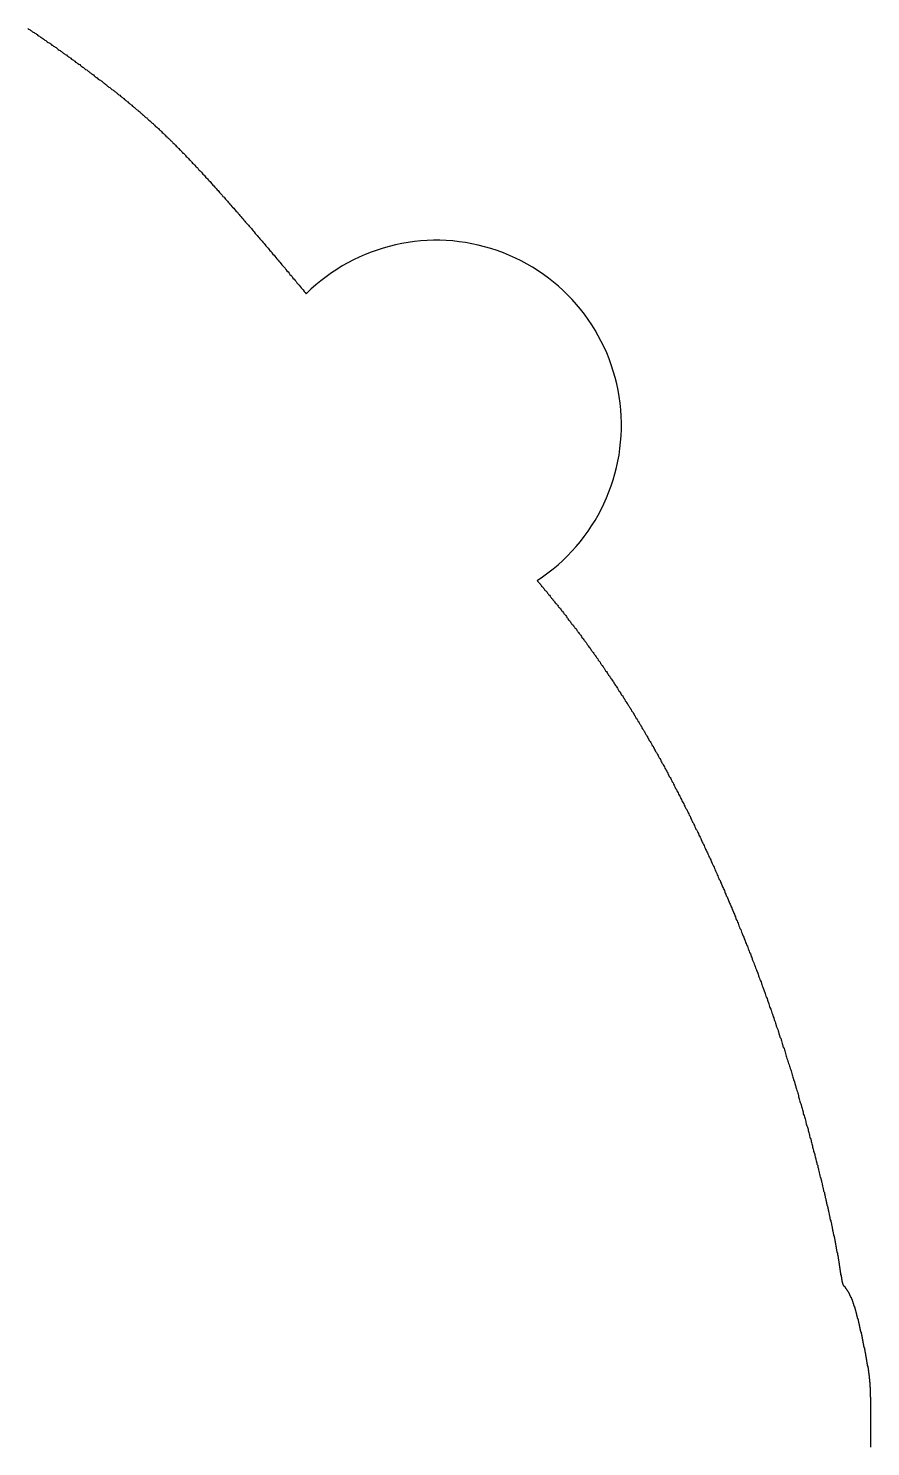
# Model space of a CAD drawing. Header units: millimetres. Extents: x 289 to 9778, y -894 to 6380.
# Drawn here: x 7163.25 to 7186.01, y 581.13 to 619.46 of the extents above; entities that cross this region are included whole.
import ezdxf

# ---------------------------------------------------------------- set-up
doc = ezdxf.new("R2010")
doc.units = ezdxf.units.MM

msp = doc.modelspace()

# ---------------------------------------------------------------- linework, layer by layer
for points in [[(7163.24, 619.458, 0), (7163.26, 619.438, 0), (7163.28, 619.428, 0), (7163.3, 619.418, 0), (7163.32, 619.398, 0), (7163.34, 619.388, 0), (7163.36, 619.368, 0), (7163.38, 619.358, 0), (7163.41, 619.348, 0), (7163.43, 619.328, 0), (7163.45, 619.318, 0), (7163.47, 619.298, 0), (7163.49, 619.288, 0), (7163.51, 619.268, 0), (7163.53, 619.258, 0), (7163.55, 619.248, 0), (7163.57, 619.228, 0), (7163.59, 619.218, 0), (7163.62, 619.198, 0), (7163.64, 619.188, 0), (7163.66, 619.168, 0), (7163.68, 619.158, 0), (7163.7, 619.138, 0), (7163.72, 619.128, 0), (7163.74, 619.108, 0), (7163.76, 619.098, 0), (7163.79, 619.078, 0), (7163.81, 619.068, 0), (7163.83, 619.058, 0), (7163.85, 619.038, 0), (7163.87, 619.028, 0), (7163.89, 619.008, 0), (7163.91, 618.998, 0), (7163.93, 618.978, 0), (7163.96, 618.968, 0), (7163.98, 618.948, 0), (7164, 618.938, 0), (7164.02, 618.918, 0), (7164.04, 618.908, 0), (7164.06, 618.888, 0), (7164.08, 618.868, 0), (7164.11, 618.858, 0), (7164.13, 618.838, 0), (7164.15, 618.828, 0), (7164.17, 618.808, 0), (7164.19, 618.798, 0), (7164.21, 618.778, 0), (7164.23, 618.768, 0), (7164.25, 618.748, 0), (7164.28, 618.738, 0), (7164.3, 618.718, 0), (7164.32, 618.708, 0), (7164.34, 618.688, 0), (7164.36, 618.678, 0), (7164.38, 618.658, 0), (7164.4, 618.648, 0), (7164.42, 618.628, 0), (7164.45, 618.608, 0), (7164.47, 618.598, 0), (7164.49, 618.578, 0), (7164.51, 618.568, 0), (7164.53, 618.548, 0), (7164.55, 618.538, 0), (7164.57, 618.518, 0), (7164.59, 618.508, 0), (7164.62, 618.488, 0), (7164.64, 618.478, 0), (7164.66, 618.458, 0), (7164.68, 618.438, 0), (7164.7, 618.428, 0), (7164.72, 618.408, 0), (7164.74, 618.398, 0), (7164.76, 618.378, 0), (7164.78, 618.368, 0), (7164.8, 618.348, 0), (7164.83, 618.338, 0), (7164.85, 618.318, 0), (7164.87, 618.298, 0), (7164.89, 618.288, 0), (7164.91, 618.268, 0), (7164.93, 618.258, 0), (7164.95, 618.238, 0), (7164.97, 618.228, 0), (7164.99, 618.208, 0), (7165.01, 618.198, 0), (7165.03, 618.178, 0), (7165.05, 618.158, 0), (7165.07, 618.148, 0), (7165.09, 618.128, 0), (7165.11, 618.118, 0), (7165.13, 618.098, 0), (7165.15, 618.088, 0), (7165.17, 618.068, 0), (7165.2, 618.058, 0), (7165.22, 618.038, 0), (7165.24, 618.028, 0), (7165.26, 618.008, 0), (7165.28, 617.988, 0), (7165.3, 617.978, 0), (7165.32, 617.958, 0), (7165.34, 617.948, 0), (7165.36, 617.928, 0), (7165.37, 617.918, 0), (7165.39, 617.898, 0), (7165.41, 617.888, 0), (7165.43, 617.868, 0), (7165.45, 617.858, 0), (7165.47, 617.838, 0), (7165.49, 617.828, 0), (7165.51, 617.808, 0), (7165.53, 617.798, 0), (7165.55, 617.778, 0), (7165.57, 617.768, 0), (7165.59, 617.748, 0), (7165.61, 617.738, 0), (7165.63, 617.718, 0), (7165.65, 617.708, 0), (7165.66, 617.688, 0), (7165.68, 617.678, 0), (7165.7, 617.658, 0), (7165.72, 617.648, 0), (7165.74, 617.628, 0), (7165.76, 617.618, 0), (7165.78, 617.598, 0), (7165.8, 617.588, 0), (7165.81, 617.568, 0), (7165.83, 617.558, 0), (7165.85, 617.538, 0), (7165.87, 617.528, 0), (7165.89, 617.508, 0), (7165.9, 617.498, 0), (7165.92, 617.478, 0), (7165.94, 617.468, 0), (7165.96, 617.448, 0), (7165.98, 617.438, 0), (7165.99, 617.418, 0), (7166.01, 617.408, 0), (7166.03, 617.388, 0), (7166.05, 617.378, 0), (7166.07, 617.358, 0), (7166.08, 617.348, 0), (7166.1, 617.328, 0), (7166.12, 617.318, 0), (7166.14, 617.298, 0), (7166.15, 617.288, 0), (7166.17, 617.268, 0), (7166.19, 617.258, 0), (7166.21, 617.248, 0), (7166.22, 617.228, 0), (7166.24, 617.218, 0), (7166.26, 617.198, 0), (7166.28, 617.188, 0), (7166.29, 617.168, 0), (7166.31, 617.158, 0), (7166.33, 617.138, 0), (7166.34, 617.128, 0), (7166.36, 617.108, 0), (7166.38, 617.098, 0), (7166.39, 617.078, 0), (7166.41, 617.068, 0), (7166.43, 617.048, 0), (7166.45, 617.038, 0), (7166.46, 617.018, 0), (7166.48, 617.008, 0), (7166.5, 616.988, 0), (7166.51, 616.978, 0), (7166.53, 616.958, 0), (7166.55, 616.948, 0), (7166.56, 616.928, 0), (7166.58, 616.918, 0), (7166.6, 616.898, 0), (7166.62, 616.888, 0), (7166.63, 616.868, 0), (7166.65, 616.848, 0), (7166.67, 616.838, 0), (7166.68, 616.818, 0), (7166.7, 616.808, 0), (7166.72, 616.788, 0), (7166.73, 616.778, 0), (7166.75, 616.758, 0), (7166.77, 616.748, 0), (7166.79, 616.728, 0), (7166.8, 616.708, 0), (7166.82, 616.698, 0), (7166.84, 616.678, 0), (7166.85, 616.668, 0), (7166.87, 616.648, 0), (7166.89, 616.628, 0), (7166.9, 616.618, 0), (7166.92, 616.598, 0), (7166.94, 616.578, 0), (7166.96, 616.568, 0), (7166.97, 616.548, 0), (7166.99, 616.528, 0), (7167.01, 616.518, 0), (7167.02, 616.498, 0), (7167.04, 616.478, 0), (7167.06, 616.468, 0), (7167.08, 616.448, 0), (7167.09, 616.428, 0), (7167.11, 616.418, 0), (7167.13, 616.398, 0), (7167.15, 616.378, 0), (7167.16, 616.368, 0), (7167.18, 616.348, 0), (7167.2, 616.328, 0), (7167.22, 616.308, 0), (7167.23, 616.298, 0), (7167.25, 616.278, 0), (7167.27, 616.258, 0), (7167.29, 616.238, 0), (7167.3, 616.218, 0), (7167.32, 616.208, 0), (7167.34, 616.188, 0), (7167.36, 616.168, 0), (7167.38, 616.148, 0), (7167.39, 616.128, 0), (7167.41, 616.108, 0), (7167.43, 616.088, 0), (7167.45, 616.078, 0), (7167.47, 616.058, 0), (7167.49, 616.038, 0), (7167.5, 616.018, 0), (7167.52, 615.998, 0), (7167.54, 615.978, 0), (7167.56, 615.958, 0), (7167.58, 615.938, 0), (7167.6, 615.918, 0), (7167.62, 615.898, 0), (7167.64, 615.878, 0), (7167.65, 615.858, 0), (7167.67, 615.838, 0), (7167.69, 615.818, 0), (7167.71, 615.798, 0), (7167.73, 615.778, 0), (7167.75, 615.758, 0), (7167.77, 615.738, 0), (7167.79, 615.718, 0), (7167.81, 615.698, 0), (7167.83, 615.678, 0), (7167.85, 615.648, 0), (7167.87, 615.628, 0), (7167.89, 615.608, 0), (7167.91, 615.588, 0), (7167.93, 615.568, 0), (7167.95, 615.548, 0), (7167.97, 615.518, 0), (7167.99, 615.498, 0), (7168.01, 615.478, 0), (7168.03, 615.458, 0), (7168.05, 615.428, 0), (7168.07, 615.408, 0), (7168.09, 615.388, 0), (7168.11, 615.368, 0), (7168.14, 615.338, 0), (7168.16, 615.318, 0), (7168.18, 615.288, 0), (7168.2, 615.268, 0), (7168.22, 615.248, 0), (7168.24, 615.218, 0), (7168.26, 615.198, 0), (7168.29, 615.168, 0), (7168.31, 615.148, 0), (7168.33, 615.128, 0), (7168.35, 615.098, 0), (7168.38, 615.078, 0), (7168.4, 615.048, 0), (7168.42, 615.018, 0), (7168.44, 614.998, 0), (7168.47, 614.968, 0), (7168.49, 614.948, 0), (7168.51, 614.918, 0), (7168.54, 614.898, 0), (7168.56, 614.868, 0), (7168.58, 614.838, 0), (7168.61, 614.818, 0), (7168.63, 614.788, 0), (7168.65, 614.758, 0), (7168.68, 614.738, 0), (7168.7, 614.708, 0), (7168.72, 614.678, 0), (7168.75, 614.648, 0), (7168.77, 614.628, 0), (7168.8, 614.598, 0), (7168.82, 614.568, 0), (7168.85, 614.538, 0), (7168.87, 614.508, 0), (7168.9, 614.488, 0), (7168.92, 614.458, 0), (7168.95, 614.428, 0), (7168.97, 614.398, 0), (7169, 614.368, 0), (7169.02, 614.338, 0), (7169.05, 614.308, 0), (7169.07, 614.278, 0), (7169.1, 614.248, 0), (7169.12, 614.218, 0), (7169.15, 614.198, 0), (7169.17, 614.168, 0), (7169.2, 614.138, 0), (7169.22, 614.108, 0), (7169.25, 614.078, 0), (7169.28, 614.048, 0), (7169.3, 614.018, 0), (7169.33, 613.988, 0), (7169.35, 613.958, 0), (7169.38, 613.918, 0), (7169.41, 613.888, 0), (7169.43, 613.858, 0), (7169.46, 613.828, 0), (7169.49, 613.798, 0), (7169.51, 613.768, 0), (7169.54, 613.738, 0), (7169.57, 613.708, 0), (7169.59, 613.678, 0), (7169.62, 613.648, 0), (7169.65, 613.608, 0), (7169.67, 613.578, 0), (7169.7, 613.548, 0), (7169.73, 613.518, 0), (7169.75, 613.488, 0), (7169.78, 613.458, 0), (7169.81, 613.428, 0), (7169.83, 613.388, 0), (7169.86, 613.358, 0), (7169.89, 613.328, 0), (7169.91, 613.298, 0), (7169.94, 613.268, 0), (7169.97, 613.228, 0), (7170, 613.198, 0), (7170.02, 613.168, 0), (7170.05, 613.138, 0), (7170.08, 613.098, 0), (7170.1, 613.068, 0), (7170.13, 613.038, 0), (7170.16, 613.008, 0), (7170.19, 612.978, 0), (7170.21, 612.938, 0), (7170.24, 612.908, 0), (7170.27, 612.878, 0), (7170.3, 612.838, 0), (7170.32, 612.808, 0), (7170.35, 612.778, 0), (7170.38, 612.748, 0), (7170.4, 612.708, 0), (7170.43, 612.678, 0), (7170.46, 612.648, 0), (7170.49, 612.618, 0), (7170.51, 612.578, 0), (7170.54, 612.548, 0), (7170.57, 612.518, 0), (7170.6, 612.478, 0), (7170.62, 612.448, 0), (7170.65, 612.418, 0), (7170.68, 612.388, 0), (7170.7, 612.348, 0), (7170.73, 612.318, 0), (7170.76, 612.288, 0)], [(7177, 604.538, 0), (7177.01, 604.518, 0), (7177.03, 604.498, 0), (7177.05, 604.478, 0), (7177.06, 604.458, 0), (7177.08, 604.448, 0), (7177.09, 604.428, 0), (7177.11, 604.408, 0), (7177.12, 604.388, 0), (7177.14, 604.368, 0), (7177.16, 604.348, 0), (7177.17, 604.328, 0), (7177.19, 604.308, 0), (7177.2, 604.288, 0), (7177.22, 604.268, 0), (7177.23, 604.258, 0), (7177.25, 604.238, 0), (7177.27, 604.218, 0), (7177.28, 604.198, 0), (7177.3, 604.178, 0), (7177.31, 604.158, 0), (7177.33, 604.138, 0), (7177.35, 604.118, 0), (7177.36, 604.098, 0), (7177.38, 604.078, 0), (7177.39, 604.058, 0), (7177.41, 604.038, 0), (7177.42, 604.018, 0), (7177.44, 603.998, 0), (7177.46, 603.978, 0), (7177.47, 603.958, 0), (7177.49, 603.938, 0), (7177.5, 603.918, 0), (7177.52, 603.908, 0), (7177.53, 603.888, 0), (7177.55, 603.868, 0), (7177.57, 603.848, 0), (7177.58, 603.828, 0), (7177.6, 603.808, 0), (7177.61, 603.788, 0), (7177.63, 603.768, 0), (7177.65, 603.748, 0), (7177.66, 603.728, 0), (7177.68, 603.708, 0), (7177.69, 603.688, 0), (7177.71, 603.668, 0), (7177.72, 603.648, 0), (7177.74, 603.628, 0), (7177.76, 603.608, 0), (7177.77, 603.588, 0), (7177.79, 603.568, 0), (7177.8, 603.538, 0), (7177.82, 603.518, 0), (7177.83, 603.498, 0), (7177.85, 603.478, 0), (7177.87, 603.458, 0), (7177.88, 603.438, 0), (7177.9, 603.418, 0), (7177.91, 603.398, 0), (7177.93, 603.378, 0), (7177.94, 603.358, 0), (7177.96, 603.338, 0), (7177.98, 603.318, 0), (7177.99, 603.298, 0), (7178.01, 603.278, 0), (7178.02, 603.258, 0), (7178.04, 603.238, 0), (7178.06, 603.218, 0), (7178.07, 603.188, 0), (7178.09, 603.168, 0), (7178.1, 603.148, 0), (7178.12, 603.128, 0), (7178.13, 603.108, 0), (7178.15, 603.088, 0), (7178.17, 603.068, 0), (7178.18, 603.048, 0), (7178.2, 603.028, 0), (7178.21, 602.998, 0), (7178.23, 602.978, 0), (7178.24, 602.958, 0), (7178.26, 602.938, 0), (7178.28, 602.918, 0), (7178.29, 602.898, 0), (7178.31, 602.878, 0), (7178.32, 602.858, 0), (7178.34, 602.828, 0), (7178.35, 602.808, 0), (7178.37, 602.788, 0), (7178.38, 602.768, 0), (7178.4, 602.748, 0), (7178.42, 602.728, 0), (7178.43, 602.698, 0), (7178.45, 602.678, 0), (7178.46, 602.658, 0), (7178.48, 602.638, 0), (7178.49, 602.618, 0), (7178.51, 602.588, 0), (7178.53, 602.568, 0), (7178.54, 602.548, 0), (7178.56, 602.528, 0), (7178.57, 602.508, 0), (7178.59, 602.478, 0), (7178.6, 602.458, 0), (7178.62, 602.438, 0), (7178.64, 602.418, 0), (7178.65, 602.388, 0), (7178.67, 602.368, 0), (7178.68, 602.348, 0), (7178.7, 602.328, 0), (7178.71, 602.298, 0), (7178.73, 602.278, 0), (7178.74, 602.258, 0), (7178.76, 602.238, 0), (7178.78, 602.208, 0), (7178.79, 602.188, 0), (7178.81, 602.168, 0), (7178.82, 602.148, 0), (7178.84, 602.118, 0), (7178.85, 602.098, 0), (7178.87, 602.078, 0), (7178.89, 602.048, 0), (7178.9, 602.028, 0), (7178.92, 602.008, 0), (7178.93, 601.978, 0), (7178.95, 601.958, 0), (7178.96, 601.938, 0), (7178.98, 601.918, 0), (7178.99, 601.888, 0), (7179.01, 601.868, 0), (7179.03, 601.848, 0), (7179.04, 601.818, 0), (7179.06, 601.798, 0), (7179.07, 601.768, 0), (7179.09, 601.748, 0), (7179.1, 601.728, 0), (7179.12, 601.698, 0), (7179.13, 601.678, 0), (7179.15, 601.658, 0), (7179.17, 601.628, 0), (7179.18, 601.608, 0), (7179.2, 601.578, 0), (7179.21, 601.558, 0), (7179.23, 601.538, 0), (7179.24, 601.508, 0), (7179.26, 601.488, 0), (7179.27, 601.458, 0), (7179.29, 601.438, 0), (7179.31, 601.418, 0), (7179.32, 601.388, 0), (7179.34, 601.368, 0), (7179.35, 601.338, 0), (7179.37, 601.318, 0), (7179.38, 601.288, 0), (7179.4, 601.268, 0), (7179.41, 601.238, 0), (7179.43, 601.218, 0), (7179.45, 601.198, 0), (7179.46, 601.168, 0), (7179.48, 601.148, 0), (7179.49, 601.118, 0), (7179.51, 601.098, 0), (7179.52, 601.068, 0), (7179.54, 601.048, 0), (7179.55, 601.018, 0), (7179.57, 600.998, 0), (7179.59, 600.968, 0), (7179.6, 600.948, 0), (7179.62, 600.918, 0), (7179.63, 600.888, 0), (7179.65, 600.868, 0), (7179.66, 600.838, 0), (7179.68, 600.818, 0), (7179.69, 600.788, 0), (7179.71, 600.768, 0), (7179.72, 600.738, 0), (7179.74, 600.718, 0), (7179.76, 600.688, 0), (7179.77, 600.658, 0), (7179.79, 600.638, 0), (7179.8, 600.608, 0), (7179.82, 600.588, 0), (7179.83, 600.558, 0), (7179.85, 600.528, 0), (7179.86, 600.508, 0), (7179.88, 600.478, 0), (7179.9, 600.458, 0), (7179.91, 600.428, 0), (7179.93, 600.398, 0), (7179.94, 600.378, 0), (7179.96, 600.348, 0), (7179.97, 600.318, 0), (7179.99, 600.298, 0), (7180, 600.268, 0), (7180.02, 600.238, 0), (7180.03, 600.218, 0), (7180.05, 600.188, 0), (7180.07, 600.158, 0), (7180.08, 600.138, 0), (7180.1, 600.108, 0), (7180.11, 600.078, 0), (7180.13, 600.058, 0), (7180.14, 600.028, 0), (7180.16, 599.998, 0), (7180.17, 599.968, 0), (7180.19, 599.948, 0), (7180.2, 599.918, 0), (7180.22, 599.888, 0), (7180.24, 599.858, 0), (7180.25, 599.838, 0), (7180.27, 599.808, 0), (7180.28, 599.778, 0), (7180.3, 599.748, 0), (7180.31, 599.728, 0), (7180.33, 599.698, 0), (7180.34, 599.668, 0), (7180.36, 599.638, 0), (7180.37, 599.608, 0), (7180.39, 599.588, 0), (7180.4, 599.558, 0), (7180.42, 599.528, 0), (7180.44, 599.498, 0), (7180.45, 599.468, 0), (7180.47, 599.438, 0), (7180.48, 599.418, 0), (7180.5, 599.388, 0), (7180.51, 599.358, 0), (7180.53, 599.328, 0), (7180.54, 599.298, 0), (7180.56, 599.268, 0), (7180.57, 599.238, 0), (7180.59, 599.218, 0), (7180.61, 599.188, 0), (7180.62, 599.158, 0), (7180.64, 599.128, 0), (7180.65, 599.098, 0), (7180.67, 599.068, 0), (7180.68, 599.038, 0), (7180.7, 599.008, 0), (7180.71, 598.978, 0), (7180.73, 598.948, 0), (7180.74, 598.918, 0), (7180.76, 598.888, 0), (7180.77, 598.858, 0), (7180.79, 598.828, 0), (7180.81, 598.798, 0), (7180.82, 598.768, 0), (7180.84, 598.738, 0), (7180.85, 598.708, 0), (7180.87, 598.678, 0), (7180.88, 598.648, 0), (7180.9, 598.618, 0), (7180.91, 598.588, 0), (7180.93, 598.558, 0), (7180.94, 598.528, 0), (7180.96, 598.498, 0), (7180.97, 598.468, 0), (7180.99, 598.438, 0), (7181, 598.408, 0), (7181.02, 598.378, 0), (7181.04, 598.348, 0), (7181.05, 598.318, 0), (7181.07, 598.288, 0), (7181.08, 598.258, 0), (7181.1, 598.228, 0), (7181.11, 598.198, 0), (7181.13, 598.168, 0), (7181.14, 598.128, 0), (7181.16, 598.098, 0), (7181.17, 598.068, 0), (7181.19, 598.038, 0), (7181.2, 598.008, 0), (7181.22, 597.978, 0), (7181.23, 597.948, 0), (7181.25, 597.918, 0), (7181.26, 597.878, 0), (7181.28, 597.848, 0), (7181.29, 597.818, 0), (7181.31, 597.788, 0), (7181.33, 597.758, 0), (7181.34, 597.728, 0), (7181.36, 597.698, 0), (7181.37, 597.658, 0), (7181.39, 597.628, 0), (7181.4, 597.598, 0), (7181.42, 597.568, 0), (7181.43, 597.538, 0), (7181.45, 597.498, 0), (7181.46, 597.468, 0), (7181.48, 597.438, 0), (7181.49, 597.408, 0), (7181.51, 597.378, 0), (7181.52, 597.338, 0), (7181.54, 597.308, 0), (7181.55, 597.278, 0), (7181.57, 597.248, 0), (7181.58, 597.208, 0), (7181.6, 597.178, 0), (7181.61, 597.148, 0), (7181.63, 597.118, 0), (7181.64, 597.078, 0), (7181.66, 597.048, 0), (7181.67, 597.018, 0), (7181.69, 596.988, 0), (7181.7, 596.948, 0), (7181.72, 596.918, 0), (7181.73, 596.888, 0), (7181.75, 596.858, 0), (7181.76, 596.818, 0), (7181.78, 596.788, 0), (7181.79, 596.758, 0), (7181.81, 596.718, 0), (7181.82, 596.688, 0), (7181.84, 596.658, 0), (7181.85, 596.618, 0), (7181.86, 596.588, 0), (7181.88, 596.558, 0), (7181.89, 596.518, 0), (7181.91, 596.488, 0), (7181.92, 596.458, 0), (7181.94, 596.428, 0), (7181.95, 596.388, 0), (7181.97, 596.358, 0), (7181.98, 596.328, 0), (7182, 596.288, 0), (7182.01, 596.258, 0), (7182.03, 596.218, 0), (7182.04, 596.188, 0), (7182.06, 596.158, 0), (7182.07, 596.118, 0), (7182.08, 596.088, 0), (7182.1, 596.058, 0), (7182.11, 596.018, 0), (7182.13, 595.988, 0), (7182.14, 595.958, 0), (7182.16, 595.918, 0), (7182.17, 595.888, 0), (7182.19, 595.848, 0), (7182.2, 595.818, 0), (7182.21, 595.788, 0), (7182.23, 595.748, 0), (7182.24, 595.718, 0), (7182.26, 595.688, 0), (7182.27, 595.648, 0), (7182.29, 595.618, 0), (7182.3, 595.578, 0), (7182.31, 595.548, 0), (7182.33, 595.518, 0), (7182.34, 595.478, 0), (7182.36, 595.448, 0), (7182.37, 595.408, 0), (7182.38, 595.378, 0), (7182.4, 595.338, 0), (7182.41, 595.308, 0), (7182.43, 595.278, 0), (7182.44, 595.238, 0), (7182.45, 595.208, 0), (7182.47, 595.168, 0), (7182.48, 595.138, 0), (7182.5, 595.108, 0), (7182.51, 595.068, 0), (7182.52, 595.038, 0), (7182.54, 594.998, 0), (7182.55, 594.968, 0), (7182.57, 594.928, 0), (7182.58, 594.898, 0), (7182.59, 594.858, 0), (7182.61, 594.828, 0), (7182.62, 594.798, 0), (7182.63, 594.758, 0), (7182.65, 594.728, 0), (7182.66, 594.688, 0), (7182.68, 594.658, 0), (7182.69, 594.618, 0), (7182.7, 594.588, 0), (7182.72, 594.548, 0), (7182.73, 594.518, 0), (7182.74, 594.488, 0), (7182.76, 594.448, 0), (7182.77, 594.418, 0), (7182.78, 594.378, 0), (7182.8, 594.348, 0), (7182.81, 594.308, 0), (7182.82, 594.278, 0), (7182.84, 594.238, 0), (7182.85, 594.208, 0), (7182.86, 594.168, 0), (7182.88, 594.138, 0), (7182.89, 594.108, 0), (7182.9, 594.068, 0), (7182.92, 594.038, 0), (7182.93, 593.998, 0), (7182.94, 593.968, 0), (7182.96, 593.928, 0), (7182.97, 593.898, 0), (7182.98, 593.858, 0), (7182.99, 593.828, 0), (7183.01, 593.788, 0), (7183.02, 593.758, 0), (7183.03, 593.718, 0), (7183.05, 593.688, 0), (7183.06, 593.648, 0), (7183.07, 593.618, 0), (7183.08, 593.588, 0), (7183.1, 593.548, 0), (7183.11, 593.518, 0), (7183.12, 593.478, 0), (7183.13, 593.448, 0), (7183.15, 593.408, 0), (7183.16, 593.378, 0), (7183.17, 593.338, 0), (7183.18, 593.308, 0), (7183.2, 593.268, 0), (7183.21, 593.238, 0), (7183.22, 593.198, 0), (7183.23, 593.168, 0), (7183.25, 593.128, 0), (7183.26, 593.098, 0), (7183.27, 593.058, 0), (7183.28, 593.028, 0), (7183.29, 592.998, 0), (7183.31, 592.958, 0), (7183.32, 592.928, 0), (7183.33, 592.888, 0), (7183.34, 592.858, 0), (7183.36, 592.818, 0), (7183.37, 592.788, 0), (7183.38, 592.748, 0), (7183.39, 592.718, 0), (7183.4, 592.678, 0), (7183.41, 592.648, 0), (7183.43, 592.608, 0), (7183.44, 592.578, 0), (7183.45, 592.548, 0), (7183.46, 592.508, 0), (7183.47, 592.478, 0), (7183.48, 592.438, 0), (7183.5, 592.408, 0), (7183.51, 592.368, 0), (7183.52, 592.338, 0), (7183.53, 592.298, 0), (7183.54, 592.268, 0), (7183.55, 592.238, 0), (7183.56, 592.198, 0), (7183.58, 592.168, 0), (7183.59, 592.128, 0), (7183.6, 592.098, 0), (7183.61, 592.058, 0), (7183.62, 592.028, 0), (7183.63, 591.998, 0), (7183.64, 591.958, 0), (7183.65, 591.928, 0), (7183.67, 591.888, 0), (7183.68, 591.858, 0), (7183.69, 591.828, 0), (7183.7, 591.788, 0), (7183.71, 591.758, 0), (7183.72, 591.718, 0), (7183.73, 591.688, 0), (7183.74, 591.658, 0), (7183.75, 591.618, 0), (7183.76, 591.588, 0), (7183.77, 591.548, 0), (7183.78, 591.518, 0), (7183.79, 591.488, 0), (7183.81, 591.448, 0), (7183.82, 591.418, 0), (7183.83, 591.388, 0), (7183.84, 591.348, 0), (7183.85, 591.318, 0), (7183.86, 591.288, 0), (7183.87, 591.248, 0), (7183.88, 591.218, 0), (7183.89, 591.178, 0), (7183.9, 591.148, 0), (7183.91, 591.118, 0), (7183.92, 591.088, 0), (7183.93, 591.048, 0), (7183.94, 591.018, 0), (7183.95, 590.988, 0), (7183.96, 590.948, 0), (7183.97, 590.918, 0), (7183.98, 590.888, 0), (7183.99, 590.848, 0), (7184, 590.818, 0), (7184.01, 590.788, 0), (7184.02, 590.758, 0), (7184.03, 590.718, 0), (7184.04, 590.688, 0), (7184.05, 590.658, 0), (7184.06, 590.618, 0), (7184.06, 590.588, 0), (7184.07, 590.558, 0), (7184.08, 590.528, 0), (7184.09, 590.498, 0), (7184.1, 590.458, 0), (7184.11, 590.428, 0), (7184.12, 590.398, 0), (7184.13, 590.368, 0), (7184.14, 590.328, 0), (7184.15, 590.298, 0), (7184.16, 590.268, 0), (7184.17, 590.238, 0), (7184.18, 590.208, 0), (7184.19, 590.178, 0), (7184.19, 590.138, 0), (7184.2, 590.108, 0), (7184.21, 590.078, 0), (7184.22, 590.048, 0), (7184.23, 590.018, 0), (7184.24, 589.988, 0), (7184.25, 589.958, 0), (7184.26, 589.918, 0), (7184.26, 589.888, 0), (7184.27, 589.858, 0), (7184.28, 589.828, 0), (7184.29, 589.798, 0), (7184.3, 589.768, 0), (7184.31, 589.738, 0), (7184.32, 589.708, 0), (7184.32, 589.678, 0), (7184.33, 589.648, 0), (7184.34, 589.618, 0), (7184.35, 589.588, 0), (7184.36, 589.558, 0), (7184.36, 589.528, 0), (7184.37, 589.498, 0), (7184.38, 589.468, 0), (7184.39, 589.438, 0), (7184.4, 589.408, 0), (7184.4, 589.378, 0), (7184.41, 589.348, 0), (7184.42, 589.318, 0), (7184.43, 589.288, 0), (7184.44, 589.258, 0), (7184.44, 589.228, 0), (7184.45, 589.198, 0), (7184.46, 589.168, 0), (7184.47, 589.138, 0), (7184.47, 589.108, 0), (7184.48, 589.078, 0), (7184.49, 589.058, 0), (7184.5, 589.028, 0), (7184.5, 588.998, 0), (7184.51, 588.968, 0), (7184.52, 588.938, 0), (7184.53, 588.908, 0), (7184.53, 588.888, 0), (7184.54, 588.858, 0), (7184.55, 588.828, 0), (7184.56, 588.798, 0), (7184.56, 588.768, 0), (7184.57, 588.748, 0), (7184.58, 588.718, 0), (7184.58, 588.688, 0), (7184.59, 588.658, 0), (7184.6, 588.638, 0), (7184.6, 588.608, 0), (7184.61, 588.578, 0), (7184.62, 588.558, 0), (7184.62, 588.528, 0), (7184.63, 588.498, 0), (7184.64, 588.478, 0), (7184.64, 588.448, 0), (7184.65, 588.418, 0), (7184.66, 588.398, 0), (7184.66, 588.368, 0), (7184.67, 588.338, 0), (7184.68, 588.318, 0), (7184.68, 588.288, 0), (7184.69, 588.268, 0), (7184.7, 588.238, 0), (7184.7, 588.218, 0), (7184.71, 588.188, 0), (7184.71, 588.168, 0), (7184.72, 588.138, 0), (7184.73, 588.118, 0), (7184.73, 588.088, 0), (7184.74, 588.068, 0), (7184.74, 588.038, 0), (7184.75, 588.018, 0), (7184.76, 587.988, 0), (7184.76, 587.968, 0), (7184.77, 587.938, 0), (7184.77, 587.918, 0), (7184.78, 587.898, 0), (7184.78, 587.868, 0), (7184.79, 587.848, 0), (7184.8, 587.828, 0), (7184.8, 587.798, 0), (7184.81, 587.778, 0), (7184.81, 587.758, 0), (7184.82, 587.728, 0), (7184.82, 587.708, 0), (7184.83, 587.688, 0), (7184.83, 587.658, 0), (7184.84, 587.638, 0), (7184.84, 587.618, 0), (7184.85, 587.598, 0), (7184.85, 587.578, 0), (7184.86, 587.548, 0), (7184.86, 587.528, 0), (7184.87, 587.508, 0), (7184.87, 587.488, 0), (7184.88, 587.468, 0), (7184.88, 587.448, 0), (7184.89, 587.418, 0), (7184.89, 587.398, 0), (7184.9, 587.378, 0), (7184.9, 587.358, 0), (7184.91, 587.338, 0), (7184.91, 587.318, 0), (7184.91, 587.298, 0), (7184.92, 587.278, 0), (7184.92, 587.258, 0), (7184.93, 587.238, 0), (7184.93, 587.218, 0), (7184.94, 587.198, 0), (7184.94, 587.178, 0), (7184.95, 587.158, 0), (7184.95, 587.148, 0), (7184.95, 587.128, 0), (7184.96, 587.108, 0), (7184.96, 587.088, 0), (7184.97, 587.068, 0), (7184.97, 587.048, 0), (7184.97, 587.028, 0), (7184.98, 587.018, 0), (7184.98, 586.998, 0), (7184.98, 586.978, 0), (7184.99, 586.958, 0), (7184.99, 586.948, 0), (7185, 586.928, 0), (7185, 586.908, 0), (7185, 586.888, 0), (7185.01, 586.878, 0), (7185.01, 586.858, 0), (7185.01, 586.838, 0), (7185.02, 586.828, 0), (7185.02, 586.808, 0), (7185.02, 586.798, 0), (7185.03, 586.778, 0), (7185.03, 586.758, 0), (7185.03, 586.748, 0), (7185.04, 586.728, 0), (7185.04, 586.718, 0), (7185.04, 586.698, 0), (7185.05, 586.688, 0), (7185.05, 586.668, 0), (7185.05, 586.658, 0), (7185.05, 586.638, 0), (7185.06, 586.628, 0), (7185.06, 586.608, 0), (7185.06, 586.598, 0), (7185.07, 586.578, 0), (7185.07, 586.568, 0), (7185.07, 586.548, 0), (7185.07, 586.538, 0), (7185.08, 586.528, 0), (7185.08, 586.508, 0), (7185.08, 586.498, 0), (7185.08, 586.488, 0), (7185.09, 586.468, 0), (7185.09, 586.458, 0), (7185.09, 586.448, 0), (7185.09, 586.428, 0), (7185.1, 586.418, 0), (7185.1, 586.408, 0), (7185.1, 586.398, 0), (7185.1, 586.378, 0), (7185.11, 586.368, 0), (7185.11, 586.358, 0), (7185.11, 586.348, 0), (7185.11, 586.328, 0), (7185.11, 586.318, 0), (7185.12, 586.308, 0), (7185.12, 586.298, 0), (7185.12, 586.288, 0), (7185.12, 586.278, 0), (7185.13, 586.258, 0), (7185.13, 586.248, 0), (7185.13, 586.238, 0), (7185.13, 586.228, 0), (7185.13, 586.218, 0), (7185.13, 586.208, 0), (7185.14, 586.198, 0), (7185.14, 586.188, 0), (7185.14, 586.178, 0), (7185.14, 586.168, 0), (7185.14, 586.158, 0), (7185.15, 586.148, 0), (7185.15, 586.138, 0), (7185.15, 586.128, 0), (7185.15, 586.118, 0), (7185.15, 586.108, 0), (7185.15, 586.098, 0), (7185.16, 586.088, 0), (7185.16, 586.078, 0), (7185.16, 586.068, 0), (7185.16, 586.058, 0), (7185.16, 586.048, 0), (7185.16, 586.038, 0), (7185.16, 586.028, 0), (7185.17, 586.018, 0), (7185.17, 586.018, 0), (7185.17, 586.008, 0), (7185.17, 585.998, 0), (7185.17, 585.988, 0), (7185.17, 585.978, 0), (7185.17, 585.968, 0), (7185.18, 585.968, 0), (7185.18, 585.958, 0), (7185.18, 585.948, 0), (7185.18, 585.938, 0), (7185.18, 585.928, 0), (7185.18, 585.928, 0), (7185.18, 585.918, 0), (7185.18, 585.908, 0), (7185.19, 585.898, 0), (7185.19, 585.898, 0), (7185.19, 585.888, 0), (7185.19, 585.878, 0), (7185.19, 585.868, 0), (7185.19, 585.868, 0), (7185.19, 585.858, 0), (7185.19, 585.848, 0), (7185.19, 585.848, 0), (7185.2, 585.838, 0), (7185.2, 585.828, 0), (7185.2, 585.828, 0), (7185.2, 585.818, 0), (7185.2, 585.808, 0), (7185.2, 585.808, 0), (7185.2, 585.798, 0), (7185.2, 585.798, 0), (7185.2, 585.788, 0), (7185.2, 585.778, 0), (7185.21, 585.778, 0), (7185.21, 585.768, 0), (7185.21, 585.768, 0), (7185.21, 585.758, 0), (7185.21, 585.758, 0), (7185.21, 585.748, 0), (7185.21, 585.738, 0), (7185.21, 585.738, 0), (7185.21, 585.728, 0), (7185.21, 585.728, 0), (7185.21, 585.718, 0), (7185.21, 585.718, 0), (7185.22, 585.708, 0), (7185.22, 585.708, 0), (7185.22, 585.698, 0), (7185.22, 585.698, 0), (7185.22, 585.688, 0), (7185.22, 585.688, 0), (7185.22, 585.688, 0), (7185.22, 585.678, 0), (7185.22, 585.678, 0), (7185.22, 585.668, 0), (7185.22, 585.668, 0), (7185.22, 585.658, 0), (7185.22, 585.658, 0), (7185.22, 585.658, 0), (7185.23, 585.648, 0), (7185.23, 585.648, 0), (7185.23, 585.638, 0), (7185.23, 585.638, 0), (7185.23, 585.638, 0), (7185.23, 585.628, 0), (7185.23, 585.628, 0), (7185.23, 585.628, 0), (7185.23, 585.618, 0), (7185.23, 585.618, 0), (7185.23, 585.618, 0), (7185.23, 585.608, 0), (7185.23, 585.608, 0), (7185.23, 585.608, 0), (7185.23, 585.598, 0), (7185.24, 585.598, 0), (7185.24, 585.598, 0), (7185.24, 585.588, 0), (7185.24, 585.588, 0), (7185.24, 585.588, 0), (7185.24, 585.588, 0), (7185.24, 585.578, 0), (7185.24, 585.578, 0), (7185.24, 585.578, 0), (7185.24, 585.578, 0), (7185.24, 585.568, 0), (7185.24, 585.568, 0), (7185.24, 585.568, 0), (7185.24, 585.568, 0), (7185.24, 585.568, 0), (7185.24, 585.558, 0), (7185.24, 585.558, 0), (7185.24, 585.558, 0), (7185.25, 585.558, 0), (7185.25, 585.558, 0), (7185.25, 585.548, 0), (7185.25, 585.548, 0), (7185.25, 585.548, 0), (7185.25, 585.548, 0), (7185.25, 585.548, 0), (7185.25, 585.548, 0), (7185.25, 585.548, 0), (7185.25, 585.538, 0), (7185.25, 585.538, 0), (7185.25, 585.538, 0), (7185.25, 585.538, 0), (7185.25, 585.538, 0), (7185.25, 585.538, 0), (7185.25, 585.538, 0), (7185.25, 585.538, 0), (7185.25, 585.538, 0), (7185.25, 585.528, 0), (7185.25, 585.528, 0), (7185.25, 585.528, 0), (7185.25, 585.528, 0), (7185.25, 585.528, 0), (7185.25, 585.528, 0), (7185.26, 585.528, 0), (7185.26, 585.528, 0), (7185.26, 585.528, 0), (7185.26, 585.528, 0), (7185.26, 585.518, 0), (7185.26, 585.518, 0), (7185.26, 585.518, 0), (7185.26, 585.518, 0), (7185.26, 585.518, 0), (7185.26, 585.518, 0), (7185.26, 585.518, 0), (7185.26, 585.518, 0), (7185.26, 585.518, 0), (7185.26, 585.518, 0), (7185.26, 585.518, 0), (7185.26, 585.518, 0), (7185.26, 585.508, 0), (7185.26, 585.508, 0), (7185.26, 585.508, 0), (7185.26, 585.508, 0), (7185.26, 585.508, 0), (7185.27, 585.508, 0), (7185.27, 585.508, 0), (7185.27, 585.508, 0), (7185.27, 585.508, 0), (7185.27, 585.508, 0), (7185.27, 585.508, 0), (7185.27, 585.498, 0), (7185.27, 585.498, 0), (7185.27, 585.498, 0), (7185.27, 585.498, 0), (7185.27, 585.498, 0), (7185.27, 585.498, 0), (7185.27, 585.498, 0), (7185.27, 585.498, 0), (7185.28, 585.498, 0), (7185.28, 585.488, 0), (7185.28, 585.488, 0), (7185.28, 585.488, 0), (7185.28, 585.488, 0), (7185.28, 585.488, 0), (7185.28, 585.488, 0), (7185.28, 585.488, 0), (7185.28, 585.488, 0), (7185.28, 585.478, 0), (7185.29, 585.478, 0), (7185.29, 585.478, 0), (7185.29, 585.478, 0), (7185.29, 585.478, 0), (7185.29, 585.478, 0), (7185.29, 585.468, 0), (7185.29, 585.468, 0), (7185.29, 585.468, 0), (7185.29, 585.468, 0), (7185.3, 585.468, 0), (7185.3, 585.468, 0), (7185.3, 585.458, 0), (7185.3, 585.458, 0), (7185.3, 585.458, 0), (7185.3, 585.458, 0), (7185.3, 585.458, 0), (7185.31, 585.458, 0), (7185.31, 585.448, 0), (7185.31, 585.448, 0), (7185.31, 585.448, 0), (7185.31, 585.448, 0), (7185.31, 585.448, 0), (7185.32, 585.438, 0), (7185.32, 585.438, 0), (7185.32, 585.438, 0), (7185.32, 585.438, 0), (7185.32, 585.428, 0), (7185.32, 585.428, 0), (7185.33, 585.428, 0), (7185.33, 585.428, 0), (7185.33, 585.428, 0), (7185.33, 585.418, 0), (7185.33, 585.418, 0), (7185.33, 585.418, 0), (7185.34, 585.418, 0), (7185.34, 585.408, 0), (7185.34, 585.408, 0), (7185.34, 585.408, 0), (7185.34, 585.408, 0), (7185.35, 585.398, 0), (7185.35, 585.398, 0), (7185.35, 585.398, 0), (7185.35, 585.388, 0), (7185.35, 585.388, 0), (7185.36, 585.388, 0), (7185.36, 585.388, 0), (7185.36, 585.378, 0), (7185.36, 585.378, 0), (7185.36, 585.378, 0), (7185.37, 585.368, 0), (7185.37, 585.368, 0), (7185.37, 585.368, 0), (7185.37, 585.358, 0), (7185.37, 585.358, 0), (7185.38, 585.358, 0), (7185.38, 585.358, 0), (7185.38, 585.348, 0), (7185.38, 585.348, 0), (7185.38, 585.348, 0), (7185.39, 585.338, 0), (7185.39, 585.338, 0), (7185.39, 585.338, 0), (7185.39, 585.328, 0), (7185.39, 585.328, 0), (7185.4, 585.318, 0), (7185.4, 585.318, 0), (7185.4, 585.318, 0), (7185.4, 585.308, 0), (7185.41, 585.308, 0), (7185.41, 585.308, 0), (7185.41, 585.298, 0), (7185.41, 585.298, 0), (7185.41, 585.288, 0), (7185.42, 585.288, 0), (7185.42, 585.288, 0), (7185.42, 585.278, 0), (7185.42, 585.278, 0), (7185.42, 585.278, 0), (7185.43, 585.268, 0), (7185.43, 585.268, 0), (7185.43, 585.258, 0), (7185.43, 585.258, 0), (7185.44, 585.248, 0), (7185.44, 585.248, 0), (7185.44, 585.248, 0), (7185.44, 585.238, 0), (7185.44, 585.238, 0), (7185.45, 585.228, 0), (7185.45, 585.228, 0), (7185.45, 585.218, 0), (7185.45, 585.218, 0), (7185.46, 585.208, 0), (7185.46, 585.208, 0), (7185.46, 585.198, 0), (7185.46, 585.198, 0), (7185.46, 585.188, 0), (7185.47, 585.188, 0), (7185.47, 585.178, 0), (7185.47, 585.178, 0), (7185.47, 585.168, 0), (7185.48, 585.168, 0), (7185.48, 585.158, 0), (7185.48, 585.158, 0), (7185.48, 585.148, 0), (7185.49, 585.148, 0), (7185.49, 585.138, 0), (7185.49, 585.138, 0), (7185.49, 585.128, 0), (7185.49, 585.128, 0), (7185.5, 585.118, 0), (7185.5, 585.118, 0), (7185.5, 585.108, 0), (7185.5, 585.098, 0), (7185.51, 585.098, 0), (7185.51, 585.088, 0), (7185.51, 585.088, 0), (7185.51, 585.078, 0), (7185.51, 585.078, 0), (7185.52, 585.068, 0), (7185.52, 585.058, 0), (7185.52, 585.058, 0), (7185.52, 585.048, 0), (7185.53, 585.048, 0), (7185.53, 585.038, 0), (7185.53, 585.028, 0), (7185.53, 585.028, 0), (7185.53, 585.018, 0), (7185.54, 585.008, 0), (7185.54, 585.008, 0), (7185.54, 584.998, 0), (7185.54, 584.988, 0), (7185.55, 584.988, 0), (7185.55, 584.978, 0), (7185.55, 584.968, 0), (7185.55, 584.968, 0), (7185.56, 584.958, 0), (7185.56, 584.948, 0), (7185.56, 584.938, 0), (7185.56, 584.938, 0), (7185.56, 584.928, 0), (7185.57, 584.918, 0), (7185.57, 584.918, 0), (7185.57, 584.908, 0), (7185.57, 584.898, 0), (7185.58, 584.888, 0), (7185.58, 584.888, 0), (7185.58, 584.878, 0), (7185.58, 584.868, 0), (7185.59, 584.858, 0), (7185.59, 584.858, 0), (7185.59, 584.848, 0), (7185.59, 584.838, 0), (7185.59, 584.828, 0), (7185.6, 584.818, 0), (7185.6, 584.818, 0), (7185.6, 584.808, 0), (7185.6, 584.798, 0), (7185.61, 584.788, 0), (7185.61, 584.778, 0), (7185.61, 584.778, 0), (7185.61, 584.768, 0), (7185.62, 584.758, 0), (7185.62, 584.748, 0), (7185.62, 584.738, 0), (7185.62, 584.728, 0), (7185.62, 584.728, 0), (7185.63, 584.718, 0), (7185.63, 584.708, 0), (7185.63, 584.698, 0), (7185.63, 584.688, 0), (7185.64, 584.678, 0), (7185.64, 584.668, 0), (7185.64, 584.668, 0), (7185.64, 584.658, 0), (7185.64, 584.648, 0), (7185.65, 584.638, 0), (7185.65, 584.628, 0), (7185.65, 584.618, 0), (7185.65, 584.608, 0), (7185.66, 584.598, 0), (7185.66, 584.588, 0), (7185.66, 584.588, 0), (7185.66, 584.578, 0), (7185.67, 584.568, 0), (7185.67, 584.558, 0), (7185.67, 584.548, 0), (7185.67, 584.538, 0), (7185.67, 584.528, 0), (7185.68, 584.518, 0), (7185.68, 584.508, 0), (7185.68, 584.498, 0), (7185.68, 584.488, 0), (7185.69, 584.478, 0), (7185.69, 584.478, 0), (7185.69, 584.468, 0), (7185.69, 584.458, 0), (7185.69, 584.448, 0), (7185.7, 584.438, 0), (7185.7, 584.428, 0), (7185.7, 584.418, 0), (7185.7, 584.408, 0), (7185.71, 584.398, 0), (7185.71, 584.388, 0), (7185.71, 584.378, 0), (7185.71, 584.368, 0), (7185.71, 584.358, 0), (7185.72, 584.348, 0), (7185.72, 584.338, 0), (7185.72, 584.328, 0), (7185.72, 584.318, 0), (7185.73, 584.308, 0), (7185.73, 584.298, 0), (7185.73, 584.288, 0), (7185.73, 584.278, 0), (7185.73, 584.268, 0), (7185.74, 584.258, 0), (7185.74, 584.258, 0), (7185.74, 584.248, 0), (7185.74, 584.238, 0), (7185.75, 584.228, 0), (7185.75, 584.218, 0), (7185.75, 584.208, 0), (7185.75, 584.198, 0), (7185.75, 584.188, 0), (7185.76, 584.178, 0), (7185.76, 584.168, 0), (7185.76, 584.158, 0), (7185.76, 584.148, 0), (7185.77, 584.138, 0), (7185.77, 584.128, 0), (7185.77, 584.118, 0), (7185.77, 584.108, 0), (7185.77, 584.098, 0), (7185.78, 584.088, 0), (7185.78, 584.078, 0), (7185.78, 584.068, 0), (7185.78, 584.058, 0), (7185.78, 584.048, 0), (7185.79, 584.038, 0), (7185.79, 584.028, 0), (7185.79, 584.018, 0), (7185.79, 584.008, 0), (7185.79, 583.998, 0), (7185.8, 583.988, 0), (7185.8, 583.978, 0), (7185.8, 583.968, 0), (7185.8, 583.958, 0), (7185.8, 583.948, 0), (7185.81, 583.938, 0), (7185.81, 583.928, 0), (7185.81, 583.918, 0), (7185.81, 583.908, 0), (7185.81, 583.898, 0), (7185.82, 583.888, 0), (7185.82, 583.878, 0), (7185.82, 583.868, 0), (7185.82, 583.858, 0), (7185.82, 583.848, 0), (7185.83, 583.838, 0), (7185.83, 583.828, 0), (7185.83, 583.818, 0), (7185.83, 583.818, 0), (7185.83, 583.808, 0), (7185.84, 583.798, 0), (7185.84, 583.788, 0), (7185.84, 583.778, 0), (7185.84, 583.768, 0), (7185.84, 583.758, 0), (7185.85, 583.748, 0), (7185.85, 583.738, 0), (7185.85, 583.728, 0), (7185.85, 583.718, 0), (7185.85, 583.708, 0), (7185.85, 583.698, 0), (7185.86, 583.688, 0), (7185.86, 583.678, 0), (7185.86, 583.668, 0), (7185.86, 583.658, 0), (7185.86, 583.648, 0), (7185.87, 583.648, 0), (7185.87, 583.638, 0), (7185.87, 583.628, 0), (7185.87, 583.618, 0), (7185.87, 583.608, 0), (7185.87, 583.598, 0), (7185.88, 583.588, 0), (7185.88, 583.578, 0), (7185.88, 583.568, 0), (7185.88, 583.558, 0), (7185.88, 583.558, 0), (7185.88, 583.548, 0), (7185.89, 583.538, 0), (7185.89, 583.528, 0), (7185.89, 583.518, 0), (7185.89, 583.508, 0), (7185.89, 583.498, 0), (7185.89, 583.488, 0), (7185.9, 583.488, 0), (7185.9, 583.478, 0), (7185.9, 583.468, 0), (7185.9, 583.458, 0), (7185.9, 583.448, 0), (7185.9, 583.438, 0), (7185.9, 583.438, 0), (7185.91, 583.428, 0), (7185.91, 583.418, 0), (7185.91, 583.408, 0), (7185.91, 583.398, 0), (7185.91, 583.388, 0), (7185.91, 583.388, 0), (7185.91, 583.378, 0), (7185.92, 583.368, 0), (7185.92, 583.358, 0), (7185.92, 583.348, 0), (7185.92, 583.348, 0), (7185.92, 583.338, 0), (7185.92, 583.328, 0), (7185.92, 583.318, 0), (7185.93, 583.318, 0), (7185.93, 583.308, 0), (7185.93, 583.298, 0), (7185.93, 583.288, 0), (7185.93, 583.288, 0), (7185.93, 583.278, 0), (7185.93, 583.268, 0), (7185.93, 583.258, 0), (7185.94, 583.258, 0), (7185.94, 583.248, 0), (7185.94, 583.238, 0), (7185.94, 583.228, 0), (7185.94, 583.228, 0), (7185.94, 583.218, 0), (7185.94, 583.208, 0), (7185.94, 583.208, 0), (7185.94, 583.198, 0), (7185.95, 583.188, 0), (7185.95, 583.188, 0), (7185.95, 583.178, 0), (7185.95, 583.168, 0), (7185.95, 583.158, 0), (7185.95, 583.158, 0), (7185.95, 583.148, 0), (7185.95, 583.138, 0), (7185.95, 583.138, 0), (7185.95, 583.128, 0), (7185.96, 583.118, 0), (7185.96, 583.118, 0), (7185.96, 583.108, 0), (7185.96, 583.098, 0), (7185.96, 583.098, 0), (7185.96, 583.088, 0), (7185.96, 583.078, 0), (7185.96, 583.078, 0), (7185.96, 583.068, 0), (7185.96, 583.068, 0), (7185.97, 583.058, 0), (7185.97, 583.048, 0), (7185.97, 583.048, 0), (7185.97, 583.038, 0), (7185.97, 583.028, 0), (7185.97, 583.028, 0), (7185.97, 583.018, 0), (7185.97, 583.008, 0), (7185.97, 583.008, 0), (7185.97, 582.998, 0), (7185.97, 582.988, 0), (7185.97, 582.988, 0), (7185.97, 582.978, 0), (7185.98, 582.968, 0), (7185.98, 582.968, 0), (7185.98, 582.958, 0), (7185.98, 582.958, 0), (7185.98, 582.948, 0), (7185.98, 582.938, 0), (7185.98, 582.938, 0), (7185.98, 582.928, 0), (7185.98, 582.918, 0), (7185.98, 582.918, 0), (7185.98, 582.908, 0), (7185.98, 582.898, 0), (7185.98, 582.898, 0), (7185.98, 582.888, 0), (7185.98, 582.878, 0), (7185.99, 582.878, 0), (7185.99, 582.868, 0), (7185.99, 582.858, 0), (7185.99, 582.858, 0), (7185.99, 582.848, 0), (7185.99, 582.838, 0), (7185.99, 582.838, 0), (7185.99, 582.828, 0), (7185.99, 582.818, 0), (7185.99, 582.818, 0), (7185.99, 582.808, 0), (7185.99, 582.798, 0), (7185.99, 582.798, 0), (7185.99, 582.788, 0), (7185.99, 582.778, 0), (7185.99, 582.778, 0), (7185.99, 582.768, 0), (7185.99, 582.758, 0), (7185.99, 582.758, 0), (7185.99, 582.748, 0), (7186, 582.738, 0), (7186, 582.728, 0), (7186, 582.728, 0), (7186, 582.718, 0), (7186, 582.708, 0), (7186, 582.708, 0), (7186, 582.698, 0), (7186, 582.688, 0), (7186, 582.678, 0), (7186, 582.678, 0), (7186, 582.668, 0), (7186, 582.658, 0), (7186, 582.648, 0), (7186, 582.648, 0), (7186, 582.638, 0), (7186, 582.628, 0), (7186, 582.618, 0), (7186, 582.618, 0), (7186, 582.608, 0), (7186, 582.598, 0), (7186, 582.588, 0), (7186, 582.578, 0), (7186, 582.578, 0), (7186, 582.568, 0), (7186, 582.558, 0), (7186, 582.548, 0), (7186, 582.538, 0), (7186, 582.528, 0), (7186, 582.528, 0), (7186, 582.518, 0), (7186, 582.508, 0), (7186, 582.498, 0), (7186, 582.488, 0), (7186, 582.478, 0), (7186.01, 582.468, 0), (7186.01, 582.458, 0), (7186.01, 582.458, 0), (7186.01, 582.448, 0), (7186.01, 582.438, 0), (7186.01, 582.428, 0), (7186.01, 582.418, 0), (7186.01, 582.408, 0), (7186.01, 582.398, 0), (7186.01, 582.388, 0), (7186.01, 582.378, 0), (7186.01, 582.368, 0), (7186.01, 582.358, 0), (7186.01, 582.348, 0), (7186.01, 582.338, 0), (7186.01, 582.328, 0), (7186.01, 582.318, 0), (7186.01, 582.308, 0), (7186.01, 582.298, 0), (7186.01, 582.288, 0), (7186.01, 582.278, 0), (7186.01, 582.268, 0), (7186.01, 582.258, 0), (7186.01, 582.248, 0), (7186.01, 582.238, 0), (7186.01, 582.228, 0), (7186.01, 582.208, 0), (7186.01, 582.198, 0), (7186.01, 582.188, 0), (7186.01, 582.178, 0), (7186.01, 582.168, 0), (7186.01, 582.158, 0), (7186.01, 582.148, 0), (7186.01, 582.128, 0), (7186.01, 582.118, 0), (7186.01, 582.108, 0), (7186.01, 582.098, 0), (7186.01, 582.088, 0), (7186.01, 582.068, 0), (7186.01, 582.058, 0), (7186.01, 582.048, 0), (7186.01, 582.028, 0), (7186.01, 582.018, 0), (7186.01, 582.008, 0), (7186.01, 581.998, 0), (7186.01, 581.978, 0), (7186.01, 581.968, 0), (7186.01, 581.958, 0), (7186.01, 581.938, 0), (7186.01, 581.928, 0), (7186.01, 581.908, 0), (7186.01, 581.898, 0), (7186.01, 581.888, 0), (7186.01, 581.868, 0), (7186.01, 581.858, 0), (7186.01, 581.838, 0), (7186.01, 581.828, 0), (7186.01, 581.808, 0), (7186.01, 581.798, 0), (7186.01, 581.778, 0), (7186.01, 581.768, 0), (7186.01, 581.748, 0), (7186.01, 581.738, 0), (7186.01, 581.718, 0), (7186.01, 581.708, 0), (7186.01, 581.688, 0), (7186.01, 581.668, 0), (7186.01, 581.658, 0), (7186.01, 581.638, 0), (7186.01, 581.618, 0), (7186.01, 581.608, 0), (7186.01, 581.588, 0), (7186.01, 581.568, 0), (7186.01, 581.558, 0), (7186.01, 581.538, 0), (7186.01, 581.518, 0), (7186.01, 581.498, 0), (7186.01, 581.488, 0), (7186.01, 581.468, 0), (7186.01, 581.448, 0), (7186.01, 581.428, 0), (7186.01, 581.408, 0), (7186.01, 581.398, 0), (7186.01, 581.378, 0), (7186.01, 581.358, 0), (7186.01, 581.338, 0), (7186.01, 581.318, 0), (7186.01, 581.298, 0), (7186.01, 581.278, 0), (7186.01, 581.258, 0), (7186.01, 581.238, 0), (7186.01, 581.218, 0), (7186.01, 581.198, 0), (7186.01, 581.178, 0), (7186.01, 581.158, 0), (7186.01, 581.138, 0), (7186.01, 581.118, 0)]]:
    msp.add_polyline3d(points)
msp.add_arc((7174.276, 608.731), 5, 302.9871, 134.706)

doc.saveas('drawing.dxf')
